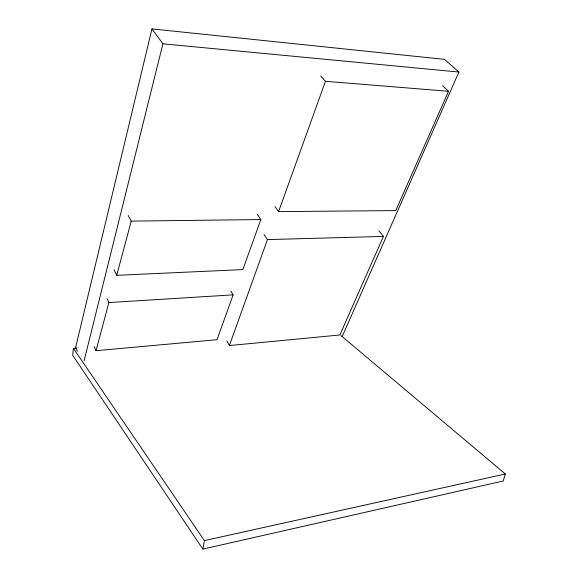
<?xml version="1.0" encoding="UTF-8"?>
<svg xmlns="http://www.w3.org/2000/svg" width="578" height="578" viewBox="0 0 578 578"><rect width="100%" height="100%" fill="white"/><g stroke="black" fill="none" stroke-linecap="round" stroke-linejoin="round"><path stroke-width="0.87" d="M77.019 348.028L73.42 348.346L72.655 355.195L202.871 549.1L503.221 481.012L505.345 473.996L341.071 335.645M202.871 549.1L204.395 540.618L73.42 348.346M342.06 336.793L458.903 72.048L444.511 59.361L151.942 28.9L75.675 347.284L77.344 351.33M84.121 360.701L162.917 43.812L151.942 28.9M230.868 291.088L233.122 294.859L217.025 339.705L96.02 350.709L108.881 302.561L107.053 298.58M257.347 214.431L260.844 219.546L242.861 269.586L116.713 275.323L131.22 221.121L128.265 215.551M378.937 230.868L383.416 236.416L339.871 334.98L229.401 345.55L267.433 239.603L264.016 234.495M442.654 85.761L448.528 91.288L395.749 210.58L278.582 211.62L325.465 81.303L320.696 76.014M204.395 540.618L505.345 473.996M108.881 302.561L233.122 294.859M267.433 239.603L383.416 236.416M131.22 221.121L260.844 219.546M325.465 81.303L448.528 91.288M162.917 43.812L458.903 72.048M275.041 206.592L278.582 211.62M226.793 340.854L229.401 345.55M114.047 269.796L116.713 275.323M94.308 346.67L96.02 350.709"/></g></svg>
